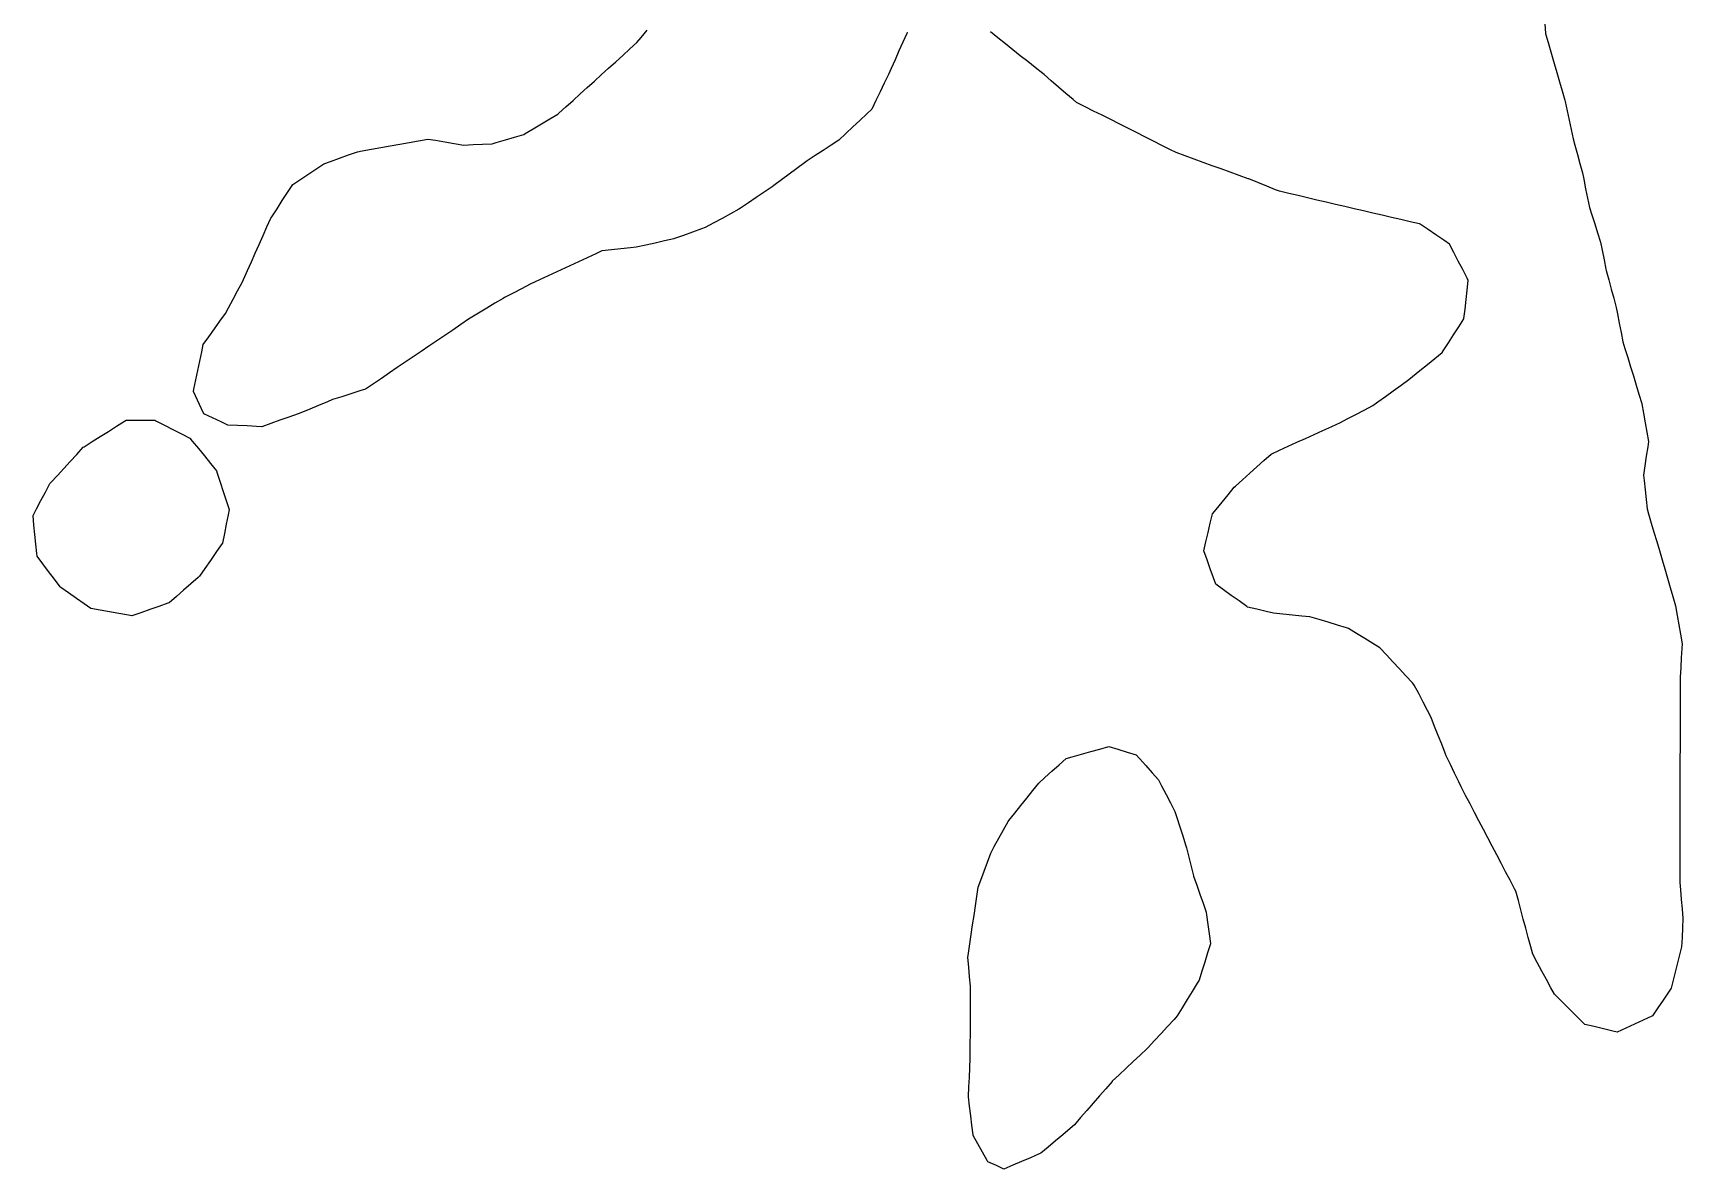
# Model space of a CAD drawing. Header units: millimetres. Extents: x 230 to 3347, y 514 to 5196.
# Drawn here: x 1708.1 to 1880.4, y 4044.4 to 4163 of the extents above; entities that cross this region are included whole.
import ezdxf

# ---------------------------------------------------------------- set-up
doc = ezdxf.new("R2010")
doc.units = ezdxf.units.MM
for name, color, linetype in [('ALL_HOLES', 1, 'Continuous'), ('OUTLINE_ISLAND_01_HOLE_274', 1, 'Continuous'), ('OUTLINE_ISLAND_01_HOLE_276', 1, 'Continuous'), ('OUTLINE_ISLAND_01_HOLE_279', 1, 'Continuous')]:
    doc.layers.add(name, color=color, linetype=linetype)

msp = doc.modelspace()

# ---------------------------------------------------------------- linework, layer by layer
at = {"layer": 'ALL_HOLES'}
for points in [[(1799.4001, 4163.1404), (1799.3391, 4163.0024), (1798.9346, 4162.0878), (1798.5301, 4161.1733), (1798.1256, 4160.2588), (1797.7211, 4159.3442), (1797.4211, 4158.7162), (1796.9901, 4157.8139), (1796.5591, 4156.9116), (1796.1281, 4156.0092), (1795.697, 4155.1069), (1795.162, 4154.6043), (1794.4331, 4153.9196), (1793.7043, 4153.2349), (1792.9754, 4152.5503), (1792.2465, 4151.8656), (1791.4366, 4151.336), (1790.5996, 4150.7887), (1789.7627, 4150.2414), (1788.9257, 4149.6941), (1788.6663, 4149.5003), (1787.8651, 4148.9018), (1787.064, 4148.3033), (1786.2628, 4147.7049), (1785.4617, 4147.1064), (1785.2842, 4146.9859), (1784.4568, 4146.4243), (1783.6294, 4145.8627), (1782.802, 4145.301), (1781.9746, 4144.7394), (1781.8073, 4144.6476), (1780.9305, 4144.1667), (1780.0538, 4143.6857), (1779.177, 4143.2048), (1778.3003, 4142.7238), (1777.9203, 4142.5866), (1776.9798, 4142.2469), (1776.0392, 4141.9073), (1775.0987, 4141.5676), (1775.0029, 4141.5462), (1774.0269, 4141.328), (1773.051, 4141.1099), (1772.0751, 4140.8918), (1771.0992, 4140.6737), (1770.488, 4140.6079), (1769.4938, 4140.5009), (1768.4995, 4140.3939), (1767.5053, 4140.2869), (1766.8798, 4139.9987), (1765.9715, 4139.5803), (1765.0633, 4139.1619), (1764.155, 4138.7434), (1763.2468, 4138.325), (1762.3385, 4137.9066), (1761.4303, 4137.4881), (1760.522, 4137.0697), (1760.0064, 4136.8028), (1759.1183, 4136.3431), (1758.2302, 4135.8834), (1757.3422, 4135.4237), (1757.1881, 4135.331), (1756.3312, 4134.8155), (1755.4743, 4134.2999), (1754.6175, 4133.7844), (1753.7606, 4133.2688), (1753.5842, 4133.1492), (1752.7564, 4132.5882), (1751.9286, 4132.0272), (1751.1008, 4131.4662), (1750.273, 4130.9052), (1749.4452, 4130.3441), (1748.6174, 4129.7831), (1747.7896, 4129.2221), (1746.9618, 4128.6611), (1746.134, 4128.1001), (1745.3062, 4127.5391), (1744.4784, 4126.978), (1743.6506, 4126.417), (1742.8228, 4125.856), (1742.2363, 4125.6694), (1741.2833, 4125.3663), (1740.3304, 4125.0631), (1739.3774, 4124.7599), (1738.8423, 4124.5366), (1737.9195, 4124.1515), (1736.9966, 4123.7663), (1736.0738, 4123.3812), (1735.7689, 4123.2722), (1734.8273, 4122.9356), (1733.8856, 4122.599), (1732.944, 4122.2623), (1732.0023, 4121.9257), (1731.4447, 4121.9534), (1730.4459, 4122.0029), (1729.4471, 4122.0525), (1728.4484, 4122.1021), (1727.7427, 4122.4307), (1726.8362, 4122.8529), (1725.9297, 4123.275), (1725.6915, 4123.7925), (1725.2734, 4124.7009), (1724.8554, 4125.6093), (1724.9015, 4125.8308), (1725.1052, 4126.8098), (1725.3089, 4127.7888), (1725.5127, 4128.7678), (1725.7164, 4129.7469), (1725.8755, 4130.5115), (1726.4568, 4131.3252), (1727.0381, 4132.1389), (1727.6193, 4132.9526), (1728.2006, 4133.7664), (1728.5155, 4134.3524), (1728.9889, 4135.2333), (1729.4623, 4136.1141), (1729.9357, 4136.995), (1730.0791, 4137.3159), (1730.4868, 4138.229), (1730.8946, 4139.1421), (1731.3023, 4140.0552), (1731.7101, 4140.9682), (1732.1178, 4141.8813), (1732.5256, 4142.7944), (1732.9333, 4143.7075), (1733.0337, 4143.8614), (1733.58, 4144.699), (1734.1263, 4145.5366), (1734.6726, 4146.3742), (1735.2189, 4147.2118), (1735.9552, 4147.7024), (1736.7874, 4148.2568), (1737.6196, 4148.8113), (1738.4518, 4149.3657), (1739.178, 4149.6291), (1740.1181, 4149.9701), (1741.0582, 4150.311), (1741.9982, 4150.652), (1742.4525, 4150.7337), (1743.4367, 4150.9106), (1744.421, 4151.0876), (1745.4052, 4151.2646), (1746.3894, 4151.4415), (1747.3736, 4151.6185), (1748.3578, 4151.7954), (1749.342, 4151.9724), (1750.1107, 4151.8425), (1751.0967, 4151.6758), (1752.0827, 4151.5091), (1753.0687, 4151.3424), (1754.0497, 4151.3881), (1755.0486, 4151.4346), (1756.0476, 4151.4812), (1756.4632, 4151.6032), (1757.4227, 4151.885), (1758.3821, 4152.1668), (1759.3416, 4152.4486), (1759.4847, 4152.5341), (1760.343, 4153.0472), (1761.2014, 4153.5602), (1762.0598, 4154.0733), (1762.9181, 4154.5863), (1763.0115, 4154.6709), (1763.753, 4155.3418), (1764.4944, 4156.0128), (1765.2359, 4156.6838), (1765.9774, 4157.3548), (1766.7188, 4158.0258), (1767.4603, 4158.6968), (1768.2018, 4159.3678), (1768.9433, 4160.0387), (1769.6847, 4160.7097), (1770.4262, 4161.3807), (1771.1677, 4162.0517), (1771.6092, 4162.5864), (1772.246, 4163.3575)], [(1865.9642, 4163.9974), (1866.0586, 4163.0019), (1866.1286, 4162.7596), (1866.4063, 4161.7989), (1866.6839, 4160.8382), (1866.9616, 4159.8775), (1867.2393, 4158.9169), (1867.5169, 4157.9562), (1867.7946, 4156.9955), (1868.0722, 4156.0348), (1868.0997, 4155.9036), (1868.3046, 4154.9248), (1868.5094, 4153.946), (1868.7143, 4152.9672), (1868.9192, 4151.9884), (1869.1022, 4151.3333), (1869.3714, 4150.3702), (1869.6405, 4149.4071), (1869.9097, 4148.444), (1870.0439, 4147.7643), (1870.2375, 4146.7833), (1870.4312, 4145.8022), (1870.6248, 4144.8211), (1870.8714, 4144.0646), (1871.1814, 4143.1139), (1871.4913, 4142.1631), (1871.8013, 4141.2124), (1871.9686, 4140.3536), (1872.1599, 4139.3721), (1872.3512, 4138.3906), (1872.3928, 4138.2359), (1872.6521, 4137.2701), (1872.9114, 4136.3043), (1873.1707, 4135.3385), (1873.43, 4134.3727), (1873.5566, 4133.731), (1873.7501, 4132.7499), (1873.9436, 4131.7688), (1874.1371, 4130.7877), (1874.3469, 4130.1005), (1874.6389, 4129.1441), (1874.9309, 4128.1877), (1875.2229, 4127.2313), (1875.5149, 4126.2749), (1875.8069, 4125.3185), (1876.0989, 4124.362), (1876.1081, 4124.3094), (1876.2815, 4123.3245), (1876.4549, 4122.3397), (1876.6282, 4121.3548), (1876.8016, 4120.37), (1876.7197, 4119.8233), (1876.5716, 4118.8343), (1876.4235, 4117.8454), (1876.2753, 4116.8564), (1876.3341, 4116.3191), (1876.4429, 4115.325), (1876.5517, 4114.331), (1876.6605, 4113.3369), (1876.8113, 4112.8234), (1877.0929, 4111.8639), (1877.3746, 4110.9044), (1877.6563, 4109.9449), (1877.938, 4108.9854), (1878.2196, 4108.0259), (1878.5013, 4107.0664), (1878.783, 4106.1069), (1879.0647, 4105.1474), (1879.3463, 4104.1879), (1879.628, 4103.2283), (1879.6323, 4103.2038), (1879.8041, 4102.2186), (1879.976, 4101.2335), (1880.1478, 4100.2484), (1880.3197, 4099.2633), (1880.2891, 4098.7694), (1880.2273, 4097.7713), (1880.1655, 4096.7732), (1880.1037, 4095.7751), (1880.103, 4095.3133), (1880.1015, 4094.3133), (1880.1, 4093.3133), (1880.0984, 4092.3133), (1880.0969, 4091.3133), (1880.0954, 4090.3133), (1880.0938, 4089.3133), (1880.0923, 4088.3133), (1880.0908, 4087.3133), (1880.0892, 4086.3133), (1880.0877, 4085.3133), (1880.0862, 4084.3133), (1880.0847, 4083.3133), (1880.0831, 4082.3133), (1880.0816, 4081.3133), (1880.0801, 4080.3133), (1880.0785, 4079.3133), (1880.077, 4078.3133), (1880.0755, 4077.3133), (1880.0739, 4076.3133), (1880.0724, 4075.3133), (1880.0709, 4074.3133), (1880.1384, 4073.5555), (1880.2272, 4072.5595), (1880.3159, 4071.5634), (1880.4047, 4070.5673), (1880.3588, 4069.589), (1880.3121, 4068.5901), (1880.2653, 4067.5912), (1880.1608, 4067.1766), (1879.9164, 4066.2069), (1879.672, 4065.2372), (1879.4276, 4064.2675), (1879.1832, 4063.2979), (1878.8997, 4062.8771), (1878.341, 4062.0478), (1877.7822, 4061.2185), (1877.2234, 4060.3892), (1877.1478, 4060.3544), (1876.2393, 4059.9364), (1875.3309, 4059.5183), (1874.4225, 4059.1003), (1873.514, 4058.6823), (1873.0754, 4058.7899), (1872.1042, 4059.0283), (1871.133, 4059.2666), (1870.1618, 4059.5049), (1869.8203, 4059.8418), (1869.1084, 4060.544), (1868.3965, 4061.2463), (1867.6846, 4061.9486), (1866.9726, 4062.6508), (1866.6125, 4063.3188), (1866.138, 4064.199), (1865.6634, 4065.0793), (1865.1889, 4065.9595), (1864.7143, 4066.8397), (1864.5077, 4067.6084), (1864.2481, 4068.5741), (1863.9885, 4069.5398), (1863.729, 4070.5055), (1863.4694, 4071.4713), (1863.2098, 4072.437), (1862.9502, 4073.4027), (1862.8089, 4073.6727), (1862.3451, 4074.5587), (1861.8813, 4075.4446), (1861.4175, 4076.3305), (1860.9537, 4077.2165), (1860.4899, 4078.1024), (1860.026, 4078.9883), (1859.5622, 4079.8743), (1859.0984, 4080.7602), (1858.6346, 4081.6461), (1858.1708, 4082.5321), (1857.707, 4083.418), (1857.2432, 4084.304), (1856.9822, 4084.8471), (1856.5491, 4085.7484), (1856.116, 4086.6498), (1855.6829, 4087.5511), (1855.573, 4087.8288), (1855.2048, 4088.7585), (1854.8365, 4089.6882), (1854.4683, 4090.618), (1854.1001, 4091.5477), (1853.7216, 4092.2803), (1853.2626, 4093.1687), (1852.8036, 4094.0571), (1852.3445, 4094.9455), (1852.146, 4095.1604), (1851.4674, 4095.895), (1850.7889, 4096.6295), (1850.1103, 4097.364), (1849.4317, 4098.0985), (1848.7531, 4098.8331), (1848.0193, 4099.288), (1847.1693, 4099.8148), (1846.3193, 4100.3416), (1845.4694, 4100.8685), (1845.2689, 4100.9284), (1844.3109, 4101.2151), (1843.3529, 4101.5017), (1842.3948, 4101.7883), (1841.4368, 4102.075), (1840.6148, 4102.1536), (1839.6194, 4102.2489), (1838.6239, 4102.3441), (1837.6285, 4102.4394), (1836.8729, 4102.6211), (1835.9006, 4102.8549), (1834.9283, 4103.0886), (1834.852, 4103.1434), (1834.0399, 4103.7268), (1833.2277, 4104.3103), (1832.4155, 4104.8937), (1831.6034, 4105.4771), (1831.3697, 4106.1369), (1831.036, 4107.0796), (1830.7022, 4108.0222), (1830.3684, 4108.9649), (1830.5845, 4109.8905), (1830.8119, 4110.8643), (1831.0392, 4111.8381), (1831.2666, 4112.8119), (1831.6389, 4113.2702), (1832.2696, 4114.0463), (1832.9002, 4114.8224), (1833.5308, 4115.5985), (1833.6653, 4115.7196), (1834.4083, 4116.3889), (1835.1513, 4117.0582), (1835.8943, 4117.7274), (1836.6373, 4118.3967), (1837.3803, 4119.066), (1838.258, 4119.4663), (1839.1678, 4119.8813), (1840.0776, 4120.2963), (1840.9875, 4120.7113), (1841.8973, 4121.1263), (1842.8071, 4121.5413), (1843.7169, 4121.9563), (1844.6268, 4122.3713), (1845.3476, 4122.7466), (1846.2345, 4123.2084), (1847.1215, 4123.6702), (1848.0085, 4124.132), (1848.5302, 4124.509), (1849.3407, 4125.0947), (1850.1512, 4125.6804), (1850.9617, 4126.2661), (1851.7723, 4126.8518), (1852.1512, 4127.1582), (1852.9288, 4127.7869), (1853.7064, 4128.4157), (1854.4841, 4129.0444), (1855.2617, 4129.6731), (1855.3703, 4129.8422), (1855.9109, 4130.6835), (1856.4515, 4131.5248), (1856.992, 4132.3661), (1857.5326, 4133.2074), (1857.5339, 4133.2192), (1857.647, 4134.2128), (1857.76, 4135.2064), (1857.8731, 4136.2), (1857.9861, 4137.1936), (1857.8544, 4137.4484), (1857.3951, 4138.3367), (1856.9358, 4139.225), (1856.4766, 4140.1133), (1856.0173, 4141.0016), (1855.4327, 4141.4002), (1854.6065, 4141.9636), (1853.7803, 4142.527), (1852.9541, 4143.0904), (1852.8835, 4143.1069), (1851.9096, 4143.3339), (1850.9357, 4143.5609), (1849.9618, 4143.7879), (1848.9879, 4144.015), (1848.0141, 4144.242), (1847.0402, 4144.469), (1846.0663, 4144.696), (1845.0924, 4144.923), (1844.1185, 4145.1501), (1843.1446, 4145.3771), (1842.1707, 4145.6041), (1841.1968, 4145.8311), (1840.2229, 4146.0581), (1839.249, 4146.2852), (1838.2751, 4146.5122), (1837.855, 4146.6815), (1836.9274, 4147.0553), (1835.9999, 4147.429), (1835.0724, 4147.8028), (1835.001, 4147.8286), (1834.0608, 4148.1691), (1833.1205, 4148.5096), (1832.1803, 4148.85), (1831.24, 4149.1905), (1830.2998, 4149.531), (1829.3595, 4149.8715), (1828.4192, 4150.2119), (1827.479, 4150.5524), (1826.8884, 4150.8499), (1825.9953, 4151.2997), (1825.1022, 4151.7496), (1824.2091, 4152.1994), (1823.316, 4152.6492), (1822.4229, 4153.0991), (1821.5298, 4153.5489), (1820.6367, 4153.9988), (1819.7435, 4154.4486), (1818.8504, 4154.8985), (1817.9573, 4155.3483), (1817.0642, 4155.7981), (1816.7177, 4156.0948), (1815.9581, 4156.7452), (1815.1985, 4157.3955), (1814.4388, 4158.0459), (1813.6792, 4158.6963), (1813.544, 4158.8045), (1812.7632, 4159.4293), (1811.9824, 4160.0541), (1811.2016, 4160.6789), (1810.4208, 4161.3037), (1809.6401, 4161.9285), (1808.8593, 4162.5533), (1808.0785, 4163.1781)]]:
    msp.add_lwpolyline(points, dxfattribs=at)
for points in [[(1717.8131, 4122.6169), (1718.8131, 4122.6169), (1719.8131, 4122.6169), (1720.8131, 4122.6169), (1720.9346, 4122.5541), (1721.8229, 4122.0947), (1722.7111, 4121.6354), (1723.5994, 4121.1761), (1724.4877, 4120.7167), (1724.7293, 4120.4196), (1725.3603, 4119.6437), (1725.9912, 4118.8679), (1726.6221, 4118.092), (1727.253, 4117.3162), (1727.3335, 4117.0745), (1727.6492, 4116.1256), (1727.9649, 4115.1768), (1728.2807, 4114.2279), (1728.5964, 4113.2791), (1728.4814, 4112.7169), (1728.2809, 4111.7372), (1728.0805, 4110.7575), (1727.88, 4109.7778), (1727.7563, 4109.5984), (1727.1887, 4108.7751), (1726.6211, 4107.9518), (1726.0535, 4107.1285), (1725.4859, 4106.3052), (1725.3304, 4106.1688), (1724.5785, 4105.5095), (1723.8266, 4104.8502), (1723.0747, 4104.1909), (1722.3228, 4103.5316), (1722.1904, 4103.4854), (1721.2463, 4103.1557), (1720.3022, 4102.826), (1719.3581, 4102.4963), (1718.4141, 4102.1666), (1718.0563, 4102.2306), (1717.0719, 4102.4066), (1716.0875, 4102.5826), (1715.1031, 4102.7586), (1714.1187, 4102.9346), (1713.4411, 4103.4111), (1712.6231, 4103.9864), (1711.8052, 4104.5616), (1710.9872, 4105.1369), (1710.9245, 4105.2202), (1710.3231, 4106.0192), (1709.7218, 4106.8181), (1709.1204, 4107.6171), (1708.519, 4108.4161), (1708.4936, 4108.6695), (1708.3935, 4109.6645), (1708.2935, 4110.6595), (1708.1935, 4111.6545), (1708.0935, 4112.6494), (1708.455, 4113.3333), (1708.9223, 4114.2174), (1709.3896, 4115.1015), (1709.8569, 4115.9856), (1709.9578, 4116.0953), (1710.6349, 4116.8311), (1711.3121, 4117.567), (1711.9892, 4118.3028), (1712.6663, 4119.0387), (1713.3435, 4119.7745), (1713.4318, 4119.8307), (1714.2757, 4120.3673), (1715.1195, 4120.904), (1715.9633, 4121.4406), (1716.8072, 4121.9772), (1717.651, 4122.5138)], [(1820.4417, 4088.5193), (1821.3996, 4088.232), (1822.3574, 4087.9447), (1823.3152, 4087.6573), (1823.6414, 4087.288), (1824.3032, 4086.5383), (1824.965, 4085.7887), (1825.6269, 4085.039), (1825.9574, 4084.4072), (1826.4208, 4083.5211), (1826.8843, 4082.635), (1827.3478, 4081.7488), (1827.5544, 4081.1019), (1827.8586, 4080.1493), (1828.1628, 4079.1967), (1828.4669, 4078.244), (1828.546, 4077.9285), (1828.7891, 4076.9585), (1829.0322, 4075.9885), (1829.2753, 4075.0185), (1829.2841, 4074.9936), (1829.6174, 4074.0508), (1829.9506, 4073.1079), (1830.2839, 4072.1651), (1830.6171, 4071.2223), (1830.6556, 4070.9412), (1830.791, 4069.9504), (1830.9265, 4068.9596), (1831.0619, 4067.9688), (1831.0496, 4067.929), (1830.7547, 4066.9735), (1830.4597, 4066.018), (1830.1648, 4065.0625), (1829.8698, 4064.107), (1829.6834, 4063.803), (1829.1604, 4062.9507), (1828.6375, 4062.0983), (1828.1146, 4061.2459), (1827.5916, 4060.3935), (1827.2562, 4060.0272), (1826.5808, 4059.2896), (1825.9055, 4058.5521), (1825.2302, 4057.8146), (1824.5549, 4057.0771), (1824.4581, 4056.9864), (1823.7282, 4056.3028), (1822.9983, 4055.6192), (1822.2685, 4054.9356), (1821.5386, 4054.252), (1820.8087, 4053.5684), (1820.7844, 4053.5405), (1820.1277, 4052.7864), (1819.4709, 4052.0323), (1818.8142, 4051.2782), (1818.1575, 4050.524), (1817.5007, 4049.7699), (1816.844, 4049.0158), (1816.3894, 4048.6308), (1815.6262, 4047.9846), (1814.8631, 4047.3383), (1814.1, 4046.6921), (1813.3368, 4046.0458), (1813.1664, 4045.973), (1812.2469, 4045.5798), (1811.3274, 4045.1866), (1810.408, 4044.7935), (1809.4885, 4044.4003), (1808.7083, 4044.7518), (1807.7966, 4045.1625), (1807.733, 4045.277), (1807.248, 4046.1516), (1806.763, 4047.0261), (1806.278, 4047.9006), (1806.269, 4047.9734), (1806.1467, 4048.9658), (1806.0244, 4049.9583), (1805.902, 4050.9508), (1805.7797, 4051.9433), (1805.781, 4051.9691), (1805.8291, 4052.968), (1805.8773, 4053.9668), (1805.9254, 4054.9657), (1805.9736, 4055.9645), (1805.9752, 4056.4911), (1805.9782, 4057.4911), (1805.9813, 4058.4911), (1805.9843, 4059.491), (1805.9873, 4060.491), (1805.9903, 4061.491), (1805.9934, 4062.491), (1805.9964, 4063.491), (1805.9017, 4064.4854), (1805.807, 4065.4809), (1805.7122, 4066.4764), (1805.7788, 4066.9262), (1805.9251, 4067.9154), (1806.0715, 4068.9046), (1806.2178, 4069.8939), (1806.3642, 4070.8831), (1806.5105, 4071.8723), (1806.6569, 4072.8616), (1806.8032, 4073.8508), (1807.07, 4074.5777), (1807.4147, 4075.5164), (1807.7593, 4076.4551), (1808.1039, 4077.3939), (1808.482, 4078.075), (1808.9674, 4078.9493), (1809.4527, 4079.8236), (1809.9381, 4080.698), (1810.0148, 4080.7944), (1810.6372, 4081.5771), (1811.2596, 4082.3598), (1811.882, 4083.1425), (1812.5044, 4083.9251), (1813.1268, 4084.7078), (1813.7599, 4085.2776), (1814.5033, 4085.9465), (1815.2466, 4086.6154), (1815.9899, 4087.2843), (1816.6261, 4087.4608), (1817.5897, 4087.7281), (1818.5533, 4087.9954), (1819.517, 4088.2627)]]:
    msp.add_lwpolyline(points, close=True, dxfattribs=at)
at = {"layer": 'OUTLINE_ISLAND_01_HOLE_274'}
msp.add_lwpolyline([(1820.4417, 4088.5193), (1821.3996, 4088.232), (1822.3574, 4087.9447), (1823.3152, 4087.6573), (1823.6414, 4087.288), (1824.3032, 4086.5383), (1824.965, 4085.7887), (1825.6269, 4085.039), (1825.9574, 4084.4072), (1826.4208, 4083.5211), (1826.8843, 4082.635), (1827.3478, 4081.7488), (1827.5544, 4081.1019), (1827.8586, 4080.1493), (1828.1628, 4079.1967), (1828.4669, 4078.244), (1828.546, 4077.9285), (1828.7891, 4076.9585), (1829.0322, 4075.9885), (1829.2753, 4075.0185), (1829.2841, 4074.9936), (1829.6174, 4074.0508), (1829.9506, 4073.1079), (1830.2839, 4072.1651), (1830.6171, 4071.2223), (1830.6556, 4070.9412), (1830.791, 4069.9504), (1830.9265, 4068.9596), (1831.0619, 4067.9688), (1831.0496, 4067.929), (1830.7547, 4066.9735), (1830.4597, 4066.018), (1830.1648, 4065.0625), (1829.8698, 4064.107), (1829.6834, 4063.803), (1829.1604, 4062.9507), (1828.6375, 4062.0983), (1828.1146, 4061.2459), (1827.5916, 4060.3935), (1827.2562, 4060.0272), (1826.5808, 4059.2896), (1825.9055, 4058.5521), (1825.2302, 4057.8146), (1824.5549, 4057.0771), (1824.4581, 4056.9864), (1823.7282, 4056.3028), (1822.9983, 4055.6192), (1822.2685, 4054.9356), (1821.5386, 4054.252), (1820.8087, 4053.5684), (1820.7844, 4053.5405), (1820.1277, 4052.7864), (1819.4709, 4052.0323), (1818.8142, 4051.2782), (1818.1575, 4050.524), (1817.5007, 4049.7699), (1816.844, 4049.0158), (1816.3894, 4048.6308), (1815.6262, 4047.9846), (1814.8631, 4047.3383), (1814.1, 4046.6921), (1813.3368, 4046.0458), (1813.1664, 4045.973), (1812.2469, 4045.5798), (1811.3274, 4045.1866), (1810.408, 4044.7935), (1809.4885, 4044.4003), (1808.7083, 4044.7518), (1807.7966, 4045.1625), (1807.733, 4045.277), (1807.248, 4046.1516), (1806.763, 4047.0261), (1806.278, 4047.9006), (1806.269, 4047.9734), (1806.1467, 4048.9658), (1806.0244, 4049.9583), (1805.902, 4050.9508), (1805.7797, 4051.9433), (1805.781, 4051.9691), (1805.8291, 4052.968), (1805.8773, 4053.9668), (1805.9254, 4054.9657), (1805.9736, 4055.9645), (1805.9752, 4056.4911), (1805.9782, 4057.4911), (1805.9813, 4058.4911), (1805.9843, 4059.491), (1805.9873, 4060.491), (1805.9903, 4061.491), (1805.9934, 4062.491), (1805.9964, 4063.491), (1805.9017, 4064.4854), (1805.807, 4065.4809), (1805.7122, 4066.4764), (1805.7788, 4066.9262), (1805.9251, 4067.9154), (1806.0715, 4068.9046), (1806.2178, 4069.8939), (1806.3642, 4070.8831), (1806.5105, 4071.8723), (1806.6569, 4072.8616), (1806.8032, 4073.8508), (1807.07, 4074.5777), (1807.4147, 4075.5164), (1807.7593, 4076.4551), (1808.1039, 4077.3939), (1808.482, 4078.075), (1808.9674, 4078.9493), (1809.4527, 4079.8236), (1809.9381, 4080.698), (1810.0148, 4080.7944), (1810.6372, 4081.5771), (1811.2596, 4082.3598), (1811.882, 4083.1425), (1812.5044, 4083.9251), (1813.1268, 4084.7078), (1813.7599, 4085.2776), (1814.5033, 4085.9465), (1815.2466, 4086.6154), (1815.9899, 4087.2843), (1816.6261, 4087.4608), (1817.5897, 4087.7281), (1818.5533, 4087.9954), (1819.517, 4088.2627)], close=True, dxfattribs=at)
at = {"layer": 'OUTLINE_ISLAND_01_HOLE_276'}
msp.add_lwpolyline([(1717.8131, 4122.6169), (1718.8131, 4122.6169), (1719.8131, 4122.6169), (1720.8131, 4122.6169), (1720.9346, 4122.5541), (1721.8229, 4122.0947), (1722.7111, 4121.6354), (1723.5994, 4121.1761), (1724.4877, 4120.7167), (1724.7293, 4120.4196), (1725.3603, 4119.6437), (1725.9912, 4118.8679), (1726.6221, 4118.092), (1727.253, 4117.3162), (1727.3335, 4117.0745), (1727.6492, 4116.1256), (1727.9649, 4115.1768), (1728.2807, 4114.2279), (1728.5964, 4113.2791), (1728.4814, 4112.7169), (1728.2809, 4111.7372), (1728.0805, 4110.7575), (1727.88, 4109.7778), (1727.7563, 4109.5984), (1727.1887, 4108.7751), (1726.6211, 4107.9518), (1726.0535, 4107.1285), (1725.4859, 4106.3052), (1725.3304, 4106.1688), (1724.5785, 4105.5095), (1723.8266, 4104.8502), (1723.0747, 4104.1909), (1722.3228, 4103.5316), (1722.1904, 4103.4854), (1721.2463, 4103.1557), (1720.3022, 4102.826), (1719.3581, 4102.4963), (1718.4141, 4102.1666), (1718.0563, 4102.2306), (1717.0719, 4102.4066), (1716.0875, 4102.5826), (1715.1031, 4102.7586), (1714.1187, 4102.9346), (1713.4411, 4103.4111), (1712.6231, 4103.9864), (1711.8052, 4104.5616), (1710.9872, 4105.1369), (1710.9245, 4105.2202), (1710.3231, 4106.0192), (1709.7218, 4106.8181), (1709.1204, 4107.6171), (1708.519, 4108.4161), (1708.4936, 4108.6695), (1708.3935, 4109.6645), (1708.2935, 4110.6595), (1708.1935, 4111.6545), (1708.0935, 4112.6494), (1708.455, 4113.3333), (1708.9223, 4114.2174), (1709.3896, 4115.1015), (1709.8569, 4115.9856), (1709.9578, 4116.0953), (1710.6349, 4116.8311), (1711.3121, 4117.567), (1711.9892, 4118.3028), (1712.6663, 4119.0387), (1713.3435, 4119.7745), (1713.4318, 4119.8307), (1714.2757, 4120.3673), (1715.1195, 4120.904), (1715.9633, 4121.4406), (1716.8072, 4121.9772), (1717.651, 4122.5138)], close=True, dxfattribs=at)
at = {"layer": 'OUTLINE_ISLAND_01_HOLE_279'}
for points in [[(1799.4001, 4163.1404), (1799.3391, 4163.0024), (1798.9346, 4162.0878), (1798.5301, 4161.1733), (1798.1256, 4160.2588), (1797.7211, 4159.3442), (1797.4211, 4158.7162), (1796.9901, 4157.8139), (1796.5591, 4156.9116), (1796.1281, 4156.0092), (1795.697, 4155.1069), (1795.162, 4154.6043), (1794.4331, 4153.9196), (1793.7043, 4153.2349), (1792.9754, 4152.5503), (1792.2465, 4151.8656), (1791.4366, 4151.336), (1790.5996, 4150.7887), (1789.7627, 4150.2414), (1788.9257, 4149.6941), (1788.6663, 4149.5003), (1787.8651, 4148.9018), (1787.064, 4148.3033), (1786.2628, 4147.7049), (1785.4617, 4147.1064), (1785.2842, 4146.9859), (1784.4568, 4146.4243), (1783.6294, 4145.8627), (1782.802, 4145.301), (1781.9746, 4144.7394), (1781.8073, 4144.6476), (1780.9305, 4144.1667), (1780.0538, 4143.6857), (1779.177, 4143.2048), (1778.3003, 4142.7238), (1777.9203, 4142.5866), (1776.9798, 4142.2469), (1776.0392, 4141.9073), (1775.0987, 4141.5676), (1775.0029, 4141.5462), (1774.0269, 4141.328), (1773.051, 4141.1099), (1772.0751, 4140.8918), (1771.0992, 4140.6737), (1770.488, 4140.6079), (1769.4938, 4140.5009), (1768.4995, 4140.3939), (1767.5053, 4140.2869), (1766.8798, 4139.9987), (1765.9715, 4139.5803), (1765.0633, 4139.1619), (1764.155, 4138.7434), (1763.2468, 4138.325), (1762.3385, 4137.9066), (1761.4303, 4137.4881), (1760.522, 4137.0697), (1760.0064, 4136.8028), (1759.1183, 4136.3431), (1758.2302, 4135.8834), (1757.3422, 4135.4237), (1757.1881, 4135.331), (1756.3312, 4134.8155), (1755.4743, 4134.2999), (1754.6175, 4133.7844), (1753.7606, 4133.2688), (1753.5842, 4133.1492), (1752.7564, 4132.5882), (1751.9286, 4132.0272), (1751.1008, 4131.4662), (1750.273, 4130.9052), (1749.4452, 4130.3441), (1748.6174, 4129.7831), (1747.7896, 4129.2221), (1746.9618, 4128.6611), (1746.134, 4128.1001), (1745.3062, 4127.5391), (1744.4784, 4126.978), (1743.6506, 4126.417), (1742.8228, 4125.856), (1742.2363, 4125.6694), (1741.2833, 4125.3663), (1740.3304, 4125.0631), (1739.3774, 4124.7599), (1738.8423, 4124.5366), (1737.9195, 4124.1515), (1736.9966, 4123.7663), (1736.0738, 4123.3812), (1735.7689, 4123.2722), (1734.8273, 4122.9356), (1733.8856, 4122.599), (1732.944, 4122.2623), (1732.0023, 4121.9257), (1731.4447, 4121.9534), (1730.4459, 4122.0029), (1729.4471, 4122.0525), (1728.4484, 4122.1021), (1727.7427, 4122.4307), (1726.8362, 4122.8529), (1725.9297, 4123.275), (1725.6915, 4123.7925), (1725.2734, 4124.7009), (1724.8554, 4125.6093), (1724.9015, 4125.8308), (1725.1052, 4126.8098), (1725.3089, 4127.7888), (1725.5127, 4128.7678), (1725.7164, 4129.7469), (1725.8755, 4130.5115), (1726.4568, 4131.3252), (1727.0381, 4132.1389), (1727.6193, 4132.9526), (1728.2006, 4133.7664), (1728.5155, 4134.3524), (1728.9889, 4135.2333), (1729.4623, 4136.1141), (1729.9357, 4136.995), (1730.0791, 4137.3159), (1730.4868, 4138.229), (1730.8946, 4139.1421), (1731.3023, 4140.0552), (1731.7101, 4140.9682), (1732.1178, 4141.8813), (1732.5256, 4142.7944), (1732.9333, 4143.7075), (1733.0337, 4143.8614), (1733.58, 4144.699), (1734.1263, 4145.5366), (1734.6726, 4146.3742), (1735.2189, 4147.2118), (1735.9552, 4147.7024), (1736.7874, 4148.2568), (1737.6196, 4148.8113), (1738.4518, 4149.3657), (1739.178, 4149.6291), (1740.1181, 4149.9701), (1741.0582, 4150.311), (1741.9982, 4150.652), (1742.4525, 4150.7337), (1743.4367, 4150.9106), (1744.421, 4151.0876), (1745.4052, 4151.2646), (1746.3894, 4151.4415), (1747.3736, 4151.6185), (1748.3578, 4151.7954), (1749.342, 4151.9724), (1750.1107, 4151.8425), (1751.0967, 4151.6758), (1752.0827, 4151.5091), (1753.0687, 4151.3424), (1754.0497, 4151.3881), (1755.0486, 4151.4346), (1756.0476, 4151.4812), (1756.4632, 4151.6032), (1757.4227, 4151.885), (1758.3821, 4152.1668), (1759.3416, 4152.4486), (1759.4847, 4152.5341), (1760.343, 4153.0472), (1761.2014, 4153.5602), (1762.0598, 4154.0733), (1762.9181, 4154.5863), (1763.0115, 4154.6709), (1763.753, 4155.3418), (1764.4944, 4156.0128), (1765.2359, 4156.6838), (1765.9774, 4157.3548), (1766.7188, 4158.0258), (1767.4603, 4158.6968), (1768.2018, 4159.3678), (1768.9433, 4160.0387), (1769.6847, 4160.7097), (1770.4262, 4161.3807), (1771.1677, 4162.0517), (1771.6092, 4162.5864), (1772.246, 4163.3575)], [(1865.9642, 4163.9974), (1866.0586, 4163.0019), (1866.1286, 4162.7596), (1866.4063, 4161.7989), (1866.6839, 4160.8382), (1866.9616, 4159.8775), (1867.2393, 4158.9169), (1867.5169, 4157.9562), (1867.7946, 4156.9955), (1868.0722, 4156.0348), (1868.0997, 4155.9036), (1868.3046, 4154.9248), (1868.5094, 4153.946), (1868.7143, 4152.9672), (1868.9192, 4151.9884), (1869.1022, 4151.3333), (1869.3714, 4150.3702), (1869.6405, 4149.4071), (1869.9097, 4148.444), (1870.0439, 4147.7643), (1870.2375, 4146.7833), (1870.4312, 4145.8022), (1870.6248, 4144.8211), (1870.8714, 4144.0646), (1871.1814, 4143.1139), (1871.4913, 4142.1631), (1871.8013, 4141.2124), (1871.9686, 4140.3536), (1872.1599, 4139.3721), (1872.3512, 4138.3906), (1872.3928, 4138.2359), (1872.6521, 4137.2701), (1872.9114, 4136.3043), (1873.1707, 4135.3385), (1873.43, 4134.3727), (1873.5566, 4133.731), (1873.7501, 4132.7499), (1873.9436, 4131.7688), (1874.1371, 4130.7877), (1874.3469, 4130.1005), (1874.6389, 4129.1441), (1874.9309, 4128.1877), (1875.2229, 4127.2313), (1875.5149, 4126.2749), (1875.8069, 4125.3185), (1876.0989, 4124.362), (1876.1081, 4124.3094), (1876.2815, 4123.3245), (1876.4549, 4122.3397), (1876.6282, 4121.3548), (1876.8016, 4120.37), (1876.7197, 4119.8233), (1876.5716, 4118.8343), (1876.4235, 4117.8454), (1876.2753, 4116.8564), (1876.3341, 4116.3191), (1876.4429, 4115.325), (1876.5517, 4114.331), (1876.6605, 4113.3369), (1876.8113, 4112.8234), (1877.0929, 4111.8639), (1877.3746, 4110.9044), (1877.6563, 4109.9449), (1877.938, 4108.9854), (1878.2196, 4108.0259), (1878.5013, 4107.0664), (1878.783, 4106.1069), (1879.0647, 4105.1474), (1879.3463, 4104.1879), (1879.628, 4103.2283), (1879.6323, 4103.2038), (1879.8041, 4102.2186), (1879.976, 4101.2335), (1880.1478, 4100.2484), (1880.3197, 4099.2633), (1880.2891, 4098.7694), (1880.2273, 4097.7713), (1880.1655, 4096.7732), (1880.1037, 4095.7751), (1880.103, 4095.3133), (1880.1015, 4094.3133), (1880.1, 4093.3133), (1880.0984, 4092.3133), (1880.0969, 4091.3133), (1880.0954, 4090.3133), (1880.0938, 4089.3133), (1880.0923, 4088.3133), (1880.0908, 4087.3133), (1880.0892, 4086.3133), (1880.0877, 4085.3133), (1880.0862, 4084.3133), (1880.0847, 4083.3133), (1880.0831, 4082.3133), (1880.0816, 4081.3133), (1880.0801, 4080.3133), (1880.0785, 4079.3133), (1880.077, 4078.3133), (1880.0755, 4077.3133), (1880.0739, 4076.3133), (1880.0724, 4075.3133), (1880.0709, 4074.3133), (1880.1384, 4073.5555), (1880.2272, 4072.5595), (1880.3159, 4071.5634), (1880.4047, 4070.5673), (1880.3588, 4069.589), (1880.3121, 4068.5901), (1880.2653, 4067.5912), (1880.1608, 4067.1766), (1879.9164, 4066.2069), (1879.672, 4065.2372), (1879.4276, 4064.2675), (1879.1832, 4063.2979), (1878.8997, 4062.8771), (1878.341, 4062.0478), (1877.7822, 4061.2185), (1877.2234, 4060.3892), (1877.1478, 4060.3544), (1876.2393, 4059.9364), (1875.3309, 4059.5183), (1874.4225, 4059.1003), (1873.514, 4058.6823), (1873.0754, 4058.7899), (1872.1042, 4059.0283), (1871.133, 4059.2666), (1870.1618, 4059.5049), (1869.8203, 4059.8418), (1869.1084, 4060.544), (1868.3965, 4061.2463), (1867.6846, 4061.9486), (1866.9726, 4062.6508), (1866.6125, 4063.3188), (1866.138, 4064.199), (1865.6634, 4065.0793), (1865.1889, 4065.9595), (1864.7143, 4066.8397), (1864.5077, 4067.6084), (1864.2481, 4068.5741), (1863.9885, 4069.5398), (1863.729, 4070.5055), (1863.4694, 4071.4713), (1863.2098, 4072.437), (1862.9502, 4073.4027), (1862.8089, 4073.6727), (1862.3451, 4074.5587), (1861.8813, 4075.4446), (1861.4175, 4076.3305), (1860.9537, 4077.2165), (1860.4899, 4078.1024), (1860.026, 4078.9883), (1859.5622, 4079.8743), (1859.0984, 4080.7602), (1858.6346, 4081.6461), (1858.1708, 4082.5321), (1857.707, 4083.418), (1857.2432, 4084.304), (1856.9822, 4084.8471), (1856.5491, 4085.7484), (1856.116, 4086.6498), (1855.6829, 4087.5511), (1855.573, 4087.8288), (1855.2048, 4088.7585), (1854.8365, 4089.6882), (1854.4683, 4090.618), (1854.1001, 4091.5477), (1853.7216, 4092.2803), (1853.2626, 4093.1687), (1852.8036, 4094.0571), (1852.3445, 4094.9455), (1852.146, 4095.1604), (1851.4674, 4095.895), (1850.7889, 4096.6295), (1850.1103, 4097.364), (1849.4317, 4098.0985), (1848.7531, 4098.8331), (1848.0193, 4099.288), (1847.1693, 4099.8148), (1846.3193, 4100.3416), (1845.4694, 4100.8685), (1845.2689, 4100.9284), (1844.3109, 4101.2151), (1843.3529, 4101.5017), (1842.3948, 4101.7883), (1841.4368, 4102.075), (1840.6148, 4102.1536), (1839.6194, 4102.2489), (1838.6239, 4102.3441), (1837.6285, 4102.4394), (1836.8729, 4102.6211), (1835.9006, 4102.8549), (1834.9283, 4103.0886), (1834.852, 4103.1434), (1834.0399, 4103.7268), (1833.2277, 4104.3103), (1832.4155, 4104.8937), (1831.6034, 4105.4771), (1831.3697, 4106.1369), (1831.036, 4107.0796), (1830.7022, 4108.0222), (1830.3684, 4108.9649), (1830.5845, 4109.8905), (1830.8119, 4110.8643), (1831.0392, 4111.8381), (1831.2666, 4112.8119), (1831.6389, 4113.2702), (1832.2696, 4114.0463), (1832.9002, 4114.8224), (1833.5308, 4115.5985), (1833.6653, 4115.7196), (1834.4083, 4116.3889), (1835.1513, 4117.0582), (1835.8943, 4117.7274), (1836.6373, 4118.3967), (1837.3803, 4119.066), (1838.258, 4119.4663), (1839.1678, 4119.8813), (1840.0776, 4120.2963), (1840.9875, 4120.7113), (1841.8973, 4121.1263), (1842.8071, 4121.5413), (1843.7169, 4121.9563), (1844.6268, 4122.3713), (1845.3476, 4122.7466), (1846.2345, 4123.2084), (1847.1215, 4123.6702), (1848.0085, 4124.132), (1848.5302, 4124.509), (1849.3407, 4125.0947), (1850.1512, 4125.6804), (1850.9617, 4126.2661), (1851.7723, 4126.8518), (1852.1512, 4127.1582), (1852.9288, 4127.7869), (1853.7064, 4128.4157), (1854.4841, 4129.0444), (1855.2617, 4129.6731), (1855.3703, 4129.8422), (1855.9109, 4130.6835), (1856.4515, 4131.5248), (1856.992, 4132.3661), (1857.5326, 4133.2074), (1857.5339, 4133.2192), (1857.647, 4134.2128), (1857.76, 4135.2064), (1857.8731, 4136.2), (1857.9861, 4137.1936), (1857.8544, 4137.4484), (1857.3951, 4138.3367), (1856.9358, 4139.225), (1856.4766, 4140.1133), (1856.0173, 4141.0016), (1855.4327, 4141.4002), (1854.6065, 4141.9636), (1853.7803, 4142.527), (1852.9541, 4143.0904), (1852.8835, 4143.1069), (1851.9096, 4143.3339), (1850.9357, 4143.5609), (1849.9618, 4143.7879), (1848.9879, 4144.015), (1848.0141, 4144.242), (1847.0402, 4144.469), (1846.0663, 4144.696), (1845.0924, 4144.923), (1844.1185, 4145.1501), (1843.1446, 4145.3771), (1842.1707, 4145.6041), (1841.1968, 4145.8311), (1840.2229, 4146.0581), (1839.249, 4146.2852), (1838.2751, 4146.5122), (1837.855, 4146.6815), (1836.9274, 4147.0553), (1835.9999, 4147.429), (1835.0724, 4147.8028), (1835.001, 4147.8286), (1834.0608, 4148.1691), (1833.1205, 4148.5096), (1832.1803, 4148.85), (1831.24, 4149.1905), (1830.2998, 4149.531), (1829.3595, 4149.8715), (1828.4192, 4150.2119), (1827.479, 4150.5524), (1826.8884, 4150.8499), (1825.9953, 4151.2997), (1825.1022, 4151.7496), (1824.2091, 4152.1994), (1823.316, 4152.6492), (1822.4229, 4153.0991), (1821.5298, 4153.5489), (1820.6367, 4153.9988), (1819.7435, 4154.4486), (1818.8504, 4154.8985), (1817.9573, 4155.3483), (1817.0642, 4155.7981), (1816.7177, 4156.0948), (1815.9581, 4156.7452), (1815.1985, 4157.3955), (1814.4388, 4158.0459), (1813.6792, 4158.6963), (1813.544, 4158.8045), (1812.7632, 4159.4293), (1811.9824, 4160.0541), (1811.2016, 4160.6789), (1810.4208, 4161.3037), (1809.6401, 4161.9285), (1808.8593, 4162.5533), (1808.0785, 4163.1781)]]:
    msp.add_lwpolyline(points, dxfattribs=at)

doc.saveas('drawing.dxf')
